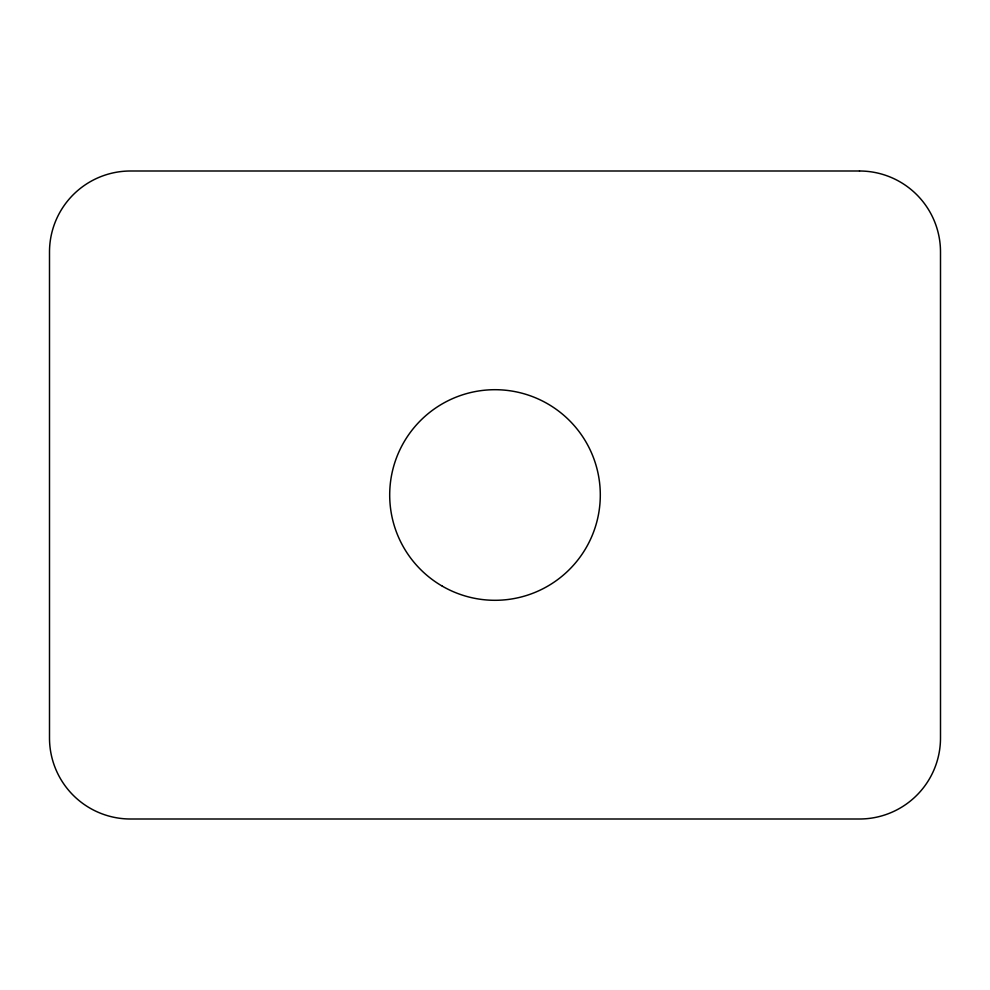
<?xml version="1.0" encoding="UTF-8"?>
<svg xmlns="http://www.w3.org/2000/svg" width="990" height="990" viewBox="0 0 990 990"><rect width="100%" height="100%" fill="white"/><g stroke="black" fill="none" stroke-linecap="round" stroke-linejoin="round"><path stroke-width="1.49" d="M859.506 170.998L130.494 170.998A80.994 80.994 0 0 0 49.5 252.004L49.5 737.995A80.994 80.994 0 0 0 130.494 819.002L859.506 819.002A80.994 80.994 0 0 0 940.5 737.995L940.5 252.004A80.994 80.994 0 0 0 859.506 170.998M442.344 586.191A105.299 105.299 0 0 0 600.299 495A105.299 105.299 0 0 0 442.344 403.809A105.299 105.299 0 0 0 442.344 586.191"/></g></svg>
